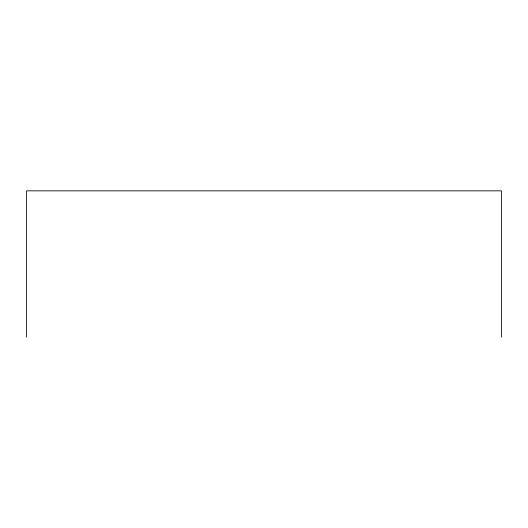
<?xml version="1.0" encoding="UTF-8"?>
<svg xmlns="http://www.w3.org/2000/svg" width="528" height="528" viewBox="0 0 528 528"><rect width="100%" height="100%" fill="white"/><g stroke="black" fill="none" stroke-linecap="round" stroke-linejoin="round"><path stroke-width="0.79" d="M501.6 337.148L501.6 190.852L26.4 190.852L26.4 337.148"/></g></svg>
